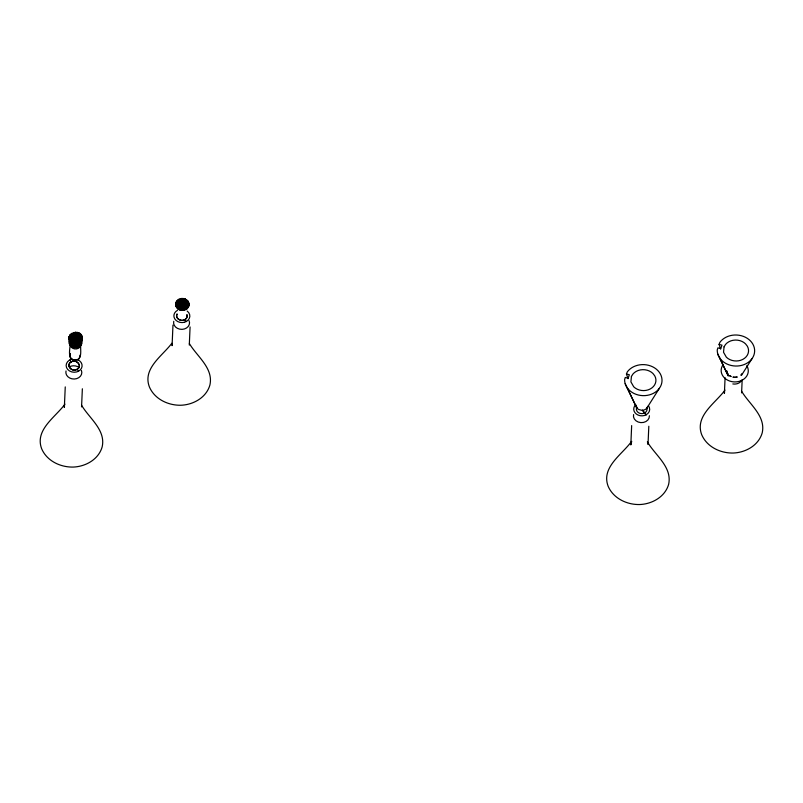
<?xml version="1.0" encoding="UTF-8"?>
<svg xmlns="http://www.w3.org/2000/svg" width="803" height="803" viewBox="0 0 803 803"><rect width="100%" height="100%" fill="white"/><g stroke="black" fill="none" stroke-linecap="round" stroke-linejoin="round"><path stroke-width="1.2" d="M65.254 386.905L64.35 407.462L64.521 405.605M71.296 342.811C62.012 334.419 82.398 326.68 82.247 338.535L81.966 336.066L71.337 341.757L71.296 342.811C75.392 346.153 83.221 343.353 82.287 337.471L72.762 342.57L70.212 340.663L69.128 337.963L78.654 332.864L82.107 336.688M69.078 339.027L69.249 336.537L77.028 332.372L82.237 338.143M69.409 340.432L69.459 339.368L80.079 333.677L80.029 334.741L81.916 337.13M69.199 337.601L69.811 335.192L75.311 332.251L81.896 339.549M70.162 341.727L70.212 340.663L81.203 334.771L81.163 335.835M80.812 344.387C79.939 349.195 83.121 359.624 75.301 360.045C67.201 360.166 69.831 349.717 70.192 344.778M69.761 336.256L70.774 334.028L78.604 342.62M69.72 360.035L71.196 361.882C75.984 358.479 83.09 366.038 77.068 369.32C72.28 372.712 65.163 365.164 71.196 361.882M70.724 335.082L72.019 334.168L72.069 333.104L79.999 341.867M72.722 343.634L72.762 342.57C76.185 344.055 81.063 342.74 82.167 338.896L74.388 343.062L74.348 344.116M72.019 334.168L73.575 333.566L73.615 332.502M73.575 333.566L75.261 333.315L75.311 332.251M76.064 344.246L76.114 343.182L81.605 340.241L81.565 341.305M80.029 334.741L76.978 333.436L77.028 332.372M77.75 343.995L77.801 342.931M78.604 333.928L78.654 332.864M79.296 343.393L79.346 342.329M80.601 342.469L80.651 341.405M82.127 339.96L82.167 338.896M81.565 406.91L82.358 388.782M172.976 325.074L172.083 345.631L172.254 343.774M177.965 309.025L176.078 306.636L175.797 304.166L185.322 299.067L187.882 300.984L188.916 304.749L188.635 302.279L178.005 307.961L177.965 309.025C182.07 312.357 189.899 309.567 188.956 303.685L179.44 308.784L176.881 306.866L175.797 304.166L180.153 308.994M188.775 302.902L185.322 299.067C181.699 297.371 175.887 299.298 175.867 303.805L177.393 301.296M176.078 306.636L176.128 305.572L186.748 299.89L186.708 300.954L188.585 303.343M176.429 302.47L176.479 301.406L181.98 298.465L188.564 305.762M176.831 307.93L176.881 306.866L187.882 300.984L187.832 302.048M178.698 300.382L178.738 299.318L186.667 308.081M179.39 309.848L179.44 308.784C182.853 310.269 187.731 308.954 188.846 305.11L181.066 309.265L181.016 310.329M181.98 298.465L181.93 299.519L186.708 300.954M182.733 310.45L182.783 309.396L188.283 306.445L188.233 307.509M183.646 299.649L183.696 298.586L175.917 302.751L175.747 305.23M184.419 310.209L184.469 309.145M185.272 300.131L185.322 299.067M185.975 309.597L186.015 308.543M187.27 308.683L187.32 307.619M188.795 306.164L188.846 305.11M189.297 345.079L190.08 326.951M631.66 425.58L630.817 444.922L631.73 441.319M646.074 414.83L642.42 410.162L646.114 414.79L644.247 415.542A7.99 6.625 2.5 0 1 635.053 412.772A7.99 6.625 2.5 0 1 635.725 404.732M648.814 426.242L648.021 444.38L647.609 442.543M725.079 377.701L724.396 393.42L724.567 391.563M741.601 392.878L742.183 379.578M69.71 355.829L70.262 353.601C68.044 357.455 73.113 361.129 76.707 359.834C80.139 360.858 80.32 352.768 80.33 355.438M626.44 374.027L627.273 371.93A18.71 15.518 2.5 0 1 657.848 370.554A18.71 15.518 2.5 0 1 649.426 394.885A18.71 15.518 2.5 0 1 624.614 379.618L625.246 377.48L628.157 378.203L629.351 374.75L626.44 374.027L628.046 378.715M719.066 344.417L719.9 342.319A18.71 15.518 2.5 0 1 750.474 340.944A18.71 15.518 2.5 0 1 742.052 365.275A18.71 15.518 2.5 0 1 717.24 350.008L717.872 347.87L720.783 348.592L721.977 345.149L719.066 344.417L720.662 349.104M635.886 405.144A6.063 5.029 2.5 0 0 638.797 409.53L641.768 410.293A5.862 4.858 2.5 0 0 646.937 407.974L647.549 406.8M646.937 407.974L659.363 388.331M741.52 375.262L751.989 358.72M64.943 404.16C55.548 417.148 34.509 429.816 41.656 448.757C46.865 460.952 60.396 467.346 73.193 467.075C85.65 466.623 98.639 459.396 102.182 446.829C105.926 429.906 89.213 418.293 81.645 405.364M171.862 343.242C162.517 355.859 142.322 368.436 149.388 386.916C154.588 399.121 168.128 405.515 180.916 405.244C193.372 404.792 206.361 397.565 209.914 384.998C213.648 368.075 196.936 356.462 189.367 343.533M631.399 441.62C622.004 454.618 600.975 467.276 608.122 486.216C613.321 498.422 626.862 504.816 639.65 504.535C652.106 504.093 665.095 496.856 668.648 484.299C672.402 466.934 655.017 455.16 647.369 441.841M724.979 390.117C715.583 403.116 694.555 415.773 701.702 434.714C706.901 446.92 720.442 453.314 733.229 453.033C745.686 452.591 758.674 445.354 762.228 432.797C765.962 415.874 749.249 404.26 741.681 391.332M184.8 319.664C186.587 318.751 187.711 316.543 186.908 314.615C187.701 316.563 186.567 318.771 184.76 319.684C181.127 322.013 174.652 318.339 177.102 313.903C174.663 318.359 181.157 322.023 184.8 319.664L186.266 321.531L184.399 322.284M77.028 369.34C83.1 366.108 76.054 358.479 71.226 361.852C65.153 365.094 72.21 372.712 77.028 369.34L78.533 371.187L76.656 371.94A7.99 6.625 2.5 0 1 66.549 367.593A7.99 6.625 2.5 0 1 71.597 359.282M75.261 333.315L76.978 333.436M177.443 300.232L185.282 308.824M176.479 301.406L183.646 309.265M175.917 302.751L181.92 309.326M69.811 335.192L76.978 343.052M69.249 336.537L75.251 343.122M183.696 298.586L188.906 304.357M180.284 298.706L187.802 307.037M75.472 334.56L81.123 340.823M69.128 337.963L73.485 342.781M719.588 357.837L728.191 375.794M626.962 387.447L636.649 407.643L625.176 383.653M717.792 354.043L728.231 375.854M741.872 373.726A7.99 6.625 2.5 0 1 740.707 375.142M741.57 380.522A7.99 6.625 2.5 0 1 732.828 383.944M746.79 365.666A13.581 11.262 2.5 0 1 734.083 381.907A13.581 11.262 2.5 0 1 723.292 364.432M648.372 405.635A7.99 6.625 2.5 0 1 646.114 414.79M649.386 415.713A7.99 6.625 2.5 0 1 640.854 422.609A7.99 6.625 2.5 0 1 633.587 414.579M646.776 407.904A5.33 4.417 2.5 0 1 645.672 412.21L644.608 412.943A5.33 4.417 2.5 0 1 638.144 412.441A5.33 4.417 2.5 0 1 636.97 407.131M187.159 311.052A7.99 6.625 2.5 0 1 186.266 321.531M184.399 322.264A7.99 6.625 2.5 0 1 174.683 318.751A7.99 6.625 2.5 0 1 177.453 310.359M189.137 320.748A7.99 6.625 2.5 0 1 182.05 329.36A7.99 6.625 2.5 0 1 173.739 321.31M187.651 304.688A5.32 4.406 2.5 0 1 187.109 306.927M182.672 309.296A5.32 4.406 2.5 0 1 177.122 305.662A5.32 4.406 2.5 0 1 180.655 300.683M182.02 300.483A5.32 4.406 2.5 0 1 187.39 303.554M77.69 359.724A7.99 6.625 2.5 0 1 78.533 371.187M81.404 370.404A7.99 6.625 2.5 0 1 74.318 379.026A7.99 6.625 2.5 0 1 66.007 370.976M69.419 366.82A7.99 6.625 2.5 0 1 79.126 367.513M79.939 342.208A5.32 4.406 2.5 0 1 76.516 348.924A5.32 4.406 2.5 0 1 70.293 343.624M80.802 342.068A5.32 4.406 2.5 0 1 76.506 346.605A5.32 4.406 2.5 0 1 70.443 343.594M70.182 342.459A5.32 4.406 2.5 0 1 70.283 341.315M80.983 339.328A6.585 5.46 2.5 0 1 76.747 347.639A6.585 5.46 2.5 0 1 69.048 341.084M77.73 336.407A5.842 4.848 2.5 0 1 78.754 344.557A5.842 4.848 2.5 0 1 69.439 341.767A5.842 4.848 2.5 0 1 76.285 335.975M631.429 376.466L630.907 381.867L633.718 386.795A12.627 10.469 2.5 0 0 650.189 389.003A12.627 10.469 2.5 0 0 654.706 375.784L652.919 373.465A12.627 10.469 2.5 0 0 632.925 374.057L631.429 376.466M724.045 346.856L723.533 352.256L726.344 357.184A12.627 10.469 2.5 0 0 742.815 359.393A12.627 10.469 2.5 0 0 747.332 346.173L745.535 343.855A12.627 10.469 2.5 0 0 725.541 344.447L724.045 346.856M733.129 377.139A7.99 6.625 2.5 0 0 737.254 376.988A7.99 6.625 2.5 0 1 733.129 377.159M729.425 375.553A7.99 6.625 2.5 0 0 731.162 376.547A7.99 6.625 2.5 0 1 729.425 375.573M726.755 370.966A7.99 6.625 2.5 0 0 728.06 374.228A7.99 6.625 2.5 0 1 726.745 370.986"/></g></svg>
